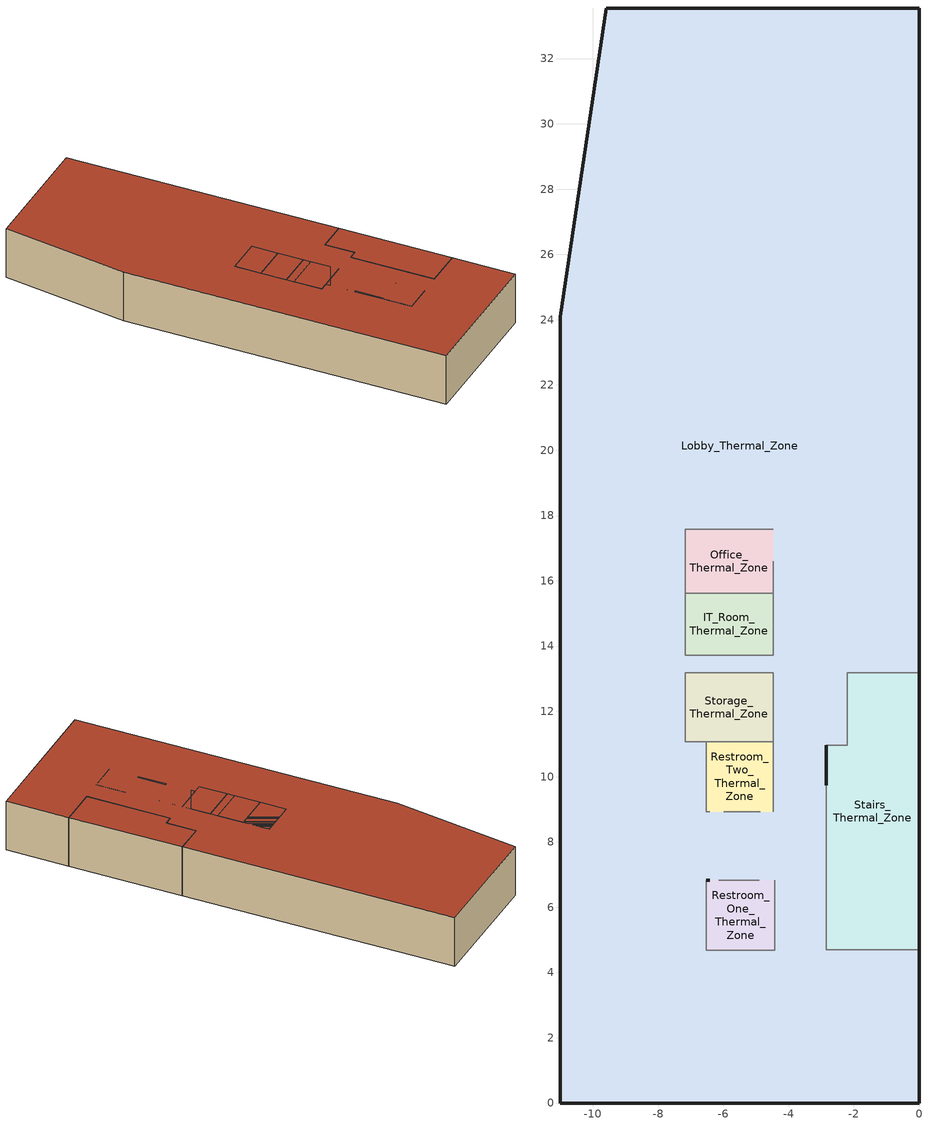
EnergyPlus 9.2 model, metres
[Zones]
IT_Room_Thermal_Zone
 floor ground (Interior Floor): -4.47,15.63 -4.47,13.72 -7.17,13.72 -7.17,15.63 z0
 wall to IT_Room_Thermal_Zone (Interior Wall): -7.17,13.72 -4.47,13.72 / -4.47,15.63 -7.17,15.63 z0:3.95
 wall adiabatic (Interior Wall): -7.17,15.63 -7.17,13.72 z0:3.95
 wall adiabatic (Interior Door): -4.47,13.72,3.95 -4.47,13.72,0 -4.47,14.68,0 -4.47,14.68,2.75 -4.47,15.63,2.75 -4.47,15.63,3.95
 roof outside (ASHRAE 189.1-2009 ExtRoof IEAD ClimateZone 2-5): -4.47,13.72 -4.47,15.63 -7.17,15.63 -7.17,13.72 z3.95
Lobby_Thermal_Zone
 floor ground (Interior Floor): -6.43,8.93 -6.43,6.82 -6.52,6.82 -6.52,8.93 z0; -4.47,13.72 -4.47,13.17 -7.17,13.17 -7.17,13.72 z0
 floor ground (Interior Door): 0,33.55 0,13.17 -2.2,13.17 -2.2,10.96 -2.85,10.96 -2.85,4.7 0,4.7 0,0 -11,0 -11,24.09 -9.59,33.55 z0
 wall outside (ASHRAE 189.1-2009 ExtWall Mass ClimateZone 3): 0,13.17 0,33.55 -9.59,33.55 -11,24.09 -11,0 0,0 0,4.7 z0:3.95
 wall adiabatic (Interior Wall): 0,4.7 -2.85,4.7 -2.85,10.96 -2.2,10.96 -2.2,13.17 0,13.17 z0:3.95
 roof outside (ASHRAE 189.1-2009 ExtRoof IEAD ClimateZone 2-5): -6.43,6.82 -6.43,8.93 -6.52,8.93 -6.52,6.82 z3.95; 0,0 0,4.7 -2.85,4.7 -2.85,10.96 -2.2,10.96 -2.2,13.17 0,13.17 0,33.55 -9.59,33.55 -11,24.09 -11,0 z3.95; -4.47,13.17 -4.47,13.72 -7.17,13.72 -7.17,13.17 z3.95
Office_Thermal_Zone
 floor ground (Interior Floor): -4.47,17.58 -4.47,15.63 -7.17,15.63 -7.17,17.58 z0
 wall to Office_Thermal_Zone (Interior Wall): -7.17,15.63 -4.47,15.63 / -4.47,17.58 -7.17,17.58 z0:3.95
 wall adiabatic (Interior Wall): -7.17,17.58 -7.17,15.63 z0:3.95
 wall adiabatic (Interior Door): -4.47,15.63 -4.47,16.6 z0:2.75
 roof outside (ASHRAE 189.1-2009 ExtRoof IEAD ClimateZone 2-5): -4.47,15.63 -4.47,17.58 -7.17,17.58 -7.17,15.63 z3.95
Restroom_One_Thermal_Zone
 floor ground (Interior Floor): -4.42,6.82 -4.42,4.67 -6.52,4.67 -6.52,6.82 z0
 wall outside (Interior Wall): -6.43,6.82 -6.52,6.82 z0:3.95
 wall to Restroom_One_Thermal_Zone (Interior Wall): -6.52,6.82 -6.52,4.67 -4.42,4.67 -4.42,6.82 z0:3.95; -4.9,6.82 -6.14,6.82 z0:3.41
 roof outside (ASHRAE 189.1-2009 ExtRoof IEAD ClimateZone 2-5): -4.42,4.67 -4.42,6.82 -6.52,6.82 -6.52,4.67 z3.95
Restroom_Two_Thermal_Zone
 floor ground (Interior Floor): -4.47,11.08 -4.47,8.93 -6.52,8.93 -6.52,11.08 z0
 wall adiabatic (Interior Wall): -5.99,8.93 -4.87,8.93 z0:3.05
 wall to Restroom_Two_Thermal_Zone (Interior Wall): -4.47,8.93 -4.47,11.08 -6.52,11.08 -6.52,8.93 -6.43,8.93 z0:3.95
 roof outside (ASHRAE 189.1-2009 ExtRoof IEAD ClimateZone 2-5): -4.47,8.93 -4.47,11.08 -6.52,11.08 -6.52,8.93 z3.95
Stairs_Thermal_Zone
 floor ground (Interior Floor): -2.2,13.17 0,13.17 0,4.7 -2.85,4.7 -2.85,10.96 -2.2,10.96 z0
 wall outside (Interior Door): -2.85,10.96 -2.85,9.73 z0:3.03
 wall outside (ASHRAE 189.1-2009 ExtWall Mass ClimateZone 3): 0,4.7 0,13.17 z0:3.95
 wall adiabatic (Interior Wall): -2.85,10.79 -2.85,9.92 z1.58:2.83; -2.2,13.17 -2.2,10.96 -2.85,10.96 z0:3.95
 wall to Stairs_Thermal_Zone (Interior Wall): -2.85,4.7 0,4.7 / 0,13.17 -2.2,13.17 z0:3.95
 wall adiabatic (Interior Door): -2.85,10.96,3.95 -2.85,10.96,3.03 -2.85,9.73,3.03 -2.85,9.73,0 -2.85,4.7,0 -2.85,4.7,3.95
 roof outside (ASHRAE 189.1-2009 ExtRoof IEAD ClimateZone 2-5): 0,4.7 0,13.17 -2.2,13.17 -2.2,10.96 -2.85,10.96 -2.85,4.7 z3.95
Storage_Thermal_Zone
 floor ground (Interior Floor): -4.47,13.17 -4.47,11.08 -7.17,11.08 -7.17,13.17 z0
 wall adiabatic (Interior Wall): -7.17,11.08 -6.52,11.08 / -4.47,11.08 -4.47,13.17 z0:3.95; -7.17,13.17,3.95 -7.17,13.17,0 -7.17,12.13,0 -7.17,12.13,3.02 -7.17,11.08,3.02 -7.17,11.08,3.95
 wall to Storage_Thermal_Zone (Interior Wall): -6.52,11.08 -4.47,11.08 / -4.47,13.17 -7.17,13.17 z0:3.95
 roof outside (ASHRAE 189.1-2009 ExtRoof IEAD ClimateZone 2-5): -4.47,11.08 -4.47,13.17 -7.17,13.17 -7.17,11.08 z3.95
[Building]
Koios: North Axis {deg}=0
[Site:Location]
Site 1: Latitude {deg}=0; Longitude {deg}=0; Time Zone {hr}=0; Elevation {m}=0
[SizingPeriod:WeatherFileDays]
DesignDay: Begin Month=1; Begin Day of Month=1; End Month=12; End Day of Month=31; Day of Week for Start Day=Monday; Use Weather File Daylight Saving Period=Yes; Use Weather File Rain and Snow Indicators=Yes
[Material] Thermal Absorptance=0.9
Name | Roughness | Thickness {m} | Conductivity {W/m-K} | Density {kg/m3} | Specific Heat {J/kg-K} | Solar Absorptance | Visible Absorptance
1/2IN Gypsum | Smooth | 0.0127 | 0.16 | 784.9 | 830 | 0.4 | 0.4
1IN Stucco | Smooth | 0.0253 | 0.6918 | 1858 | 837 | 0.92 | 0.92
8IN Concrete HW | MediumRough | 0.2033 | 1.7296 | 2243 | 837 | 0.65 | 0.65
F16 Acoustic tile | MediumSmooth | 0.0191 | 0.06 | 368 | 590 | 0.3 | 0.3
G01a 19mm gypsum board | MediumSmooth | 0.019 | 0.16 | 800 | 1090 | 0.4 | 0.4
G05 25mm wood | MediumSmooth | 0.0254 | 0.15 | 608 | 1630 | 0.5 | 0.5
M11 100mm lightweight concrete | MediumRough | 0.1016 | 0.53 | 1280 | 840 | 0.5 | 0.5
Metal Decking | MediumSmooth | 0.0015 | 45.006 | 7680 | 418.4 | 0.6 | 0.6
Roof Insulation [21] | MediumRough | 0.2105 | 0.049 | 265 | 836.8 | 0.7 | 0.7
Roof Membrane | VeryRough | 0.0095 | 0.16 | 1121.29 | 1460 | 0.7 | 0.7
Wall Insulation [36] | MediumRough | 0.0566 | 0.0432 | 91 | 837 | 0.5 | 0.5
[Material:AirGap]
Name | Thermal Resistance {m2-K/W}
F04 Wall air space resistance | 0.15
F05 Ceiling air space resistance | 0.18
[Construction]
ASHRAE 189.1-2009 ExtRoof IEAD ClimateZone 2-5: Roof Membrane, Roof Insulation [21], Metal Decking
ASHRAE 189.1-2009 ExtWall Mass ClimateZone 3: 1IN Stucco, 8IN Concrete HW, Wall Insulation [36], 1/2IN Gypsum
Interior Door: G05 25mm wood
Interior Floor: F16 Acoustic tile, F05 Ceiling air space resistance, M11 100mm lightweight concrete
Interior Wall: G01a 19mm gypsum board, F04 Wall air space resistance, G01a 19mm gypsum board
[Zone] Part of Total Floor Area=Yes
Name | Volume {m3}
IT_Room_Thermal_Zone | 20.26
Lobby_Thermal_Zone | 1348.39
Office_Thermal_Zone | 20.8
Restroom_One_Thermal_Zone | 17.83
Restroom_Two_Thermal_Zone | 17.41
Stairs_Thermal_Zone | 89.71
Storage_Thermal_Zone | 22.4
[InternalMass] Construction=Interior Wall; Zone or ZoneList=Lobby_Thermal_Zone
Name | Surface Area {m2}
Merged Lobby_Divided_Wall_Four - Lobby_Divided_Wall_Two | 0.391705
Merged Lobby_Divided_Wall_One - Lobby_Divided_Wall_Three | 8.295
Merged Mechanical_Equipement_Wall_Four - Mechanical_Equipement_Wall_Two | 10.665
Merged Mechanical_Equipement_Wall_One - Mechanical_Equipement_Wall_Three | 2.1725
[People] Zone or ZoneList=Lobby_Thermal_Zone; Number of People Schedule=Office Misc Occ; Number of People Calculation Method=People; Fraction Radiant=0.3; Activity Level Schedule=Office Activity
Name | Number of People
189.1-2009 - Office - Lobby - CZ1-3 People 1 | 36.5618
189.1-2009 - Office - Lobby - CZ1-3 People 2 | 0.0224157
[Lights] Zone or ZoneList=Lobby_Thermal_Zone; Schedule=Office Bldg Light; Design Level Calculation Method=LightingLevel; Fraction Replaceable=1
Name | Lighting Level {W}
189.1-2009 - Office - Elec/MechRoom - CZ1-3 Lights 1 | 21.5789
189.1-2009 - Office - Lobby - CZ1-3 Lights 1 | 4277.73
189.1-2009 - Office - Lobby - CZ1-3 Lights 2 | 2.62263
[ElectricEquipment] Zone or ZoneList=Lobby_Thermal_Zone; Schedule=Office Bldg Equip; Design Level Calculation Method=EquipmentLevel
Name | Design Level {W}
189.1-2009 - Office - Elec/MechRoom - CZ1-3 Electric Equipment 1 | 4.31579
189.1-2009 - Office - Lobby - CZ1-3 Electric Equipment 1 | 255.933
189.1-2009 - Office - Lobby - CZ1-3 Electric Equipment 2 | 0.15691
[ZoneInfiltration:DesignFlowRate] Zone or ZoneList=Lobby_Thermal_Zone; Schedule=Office Infil Quarter On; Design Flow Rate Calculation Method=Flow/Zone
Name | Design Flow Rate {m3/s}
189.1-2009 - Office - Elec/MechRoom - CZ1-3 Infiltration 1 | 0.000448856
189.1-2009 - Office - Lobby - CZ1-3 Infiltration | 0.214294
189.1-2009 - Office - Lobby - CZ1-3 Infiltration 2 | 6.29451e-05
[HVACTemplate:Thermostat]
ThermostatFanCoil: Constant Heating Setpoint {C}=18; Constant Cooling Setpoint {C}=25
[HVACTemplate:Zone:FanCoil] Template Thermostat=ThermostatFanCoil; Supply Air Maximum Flow Rate {m3/s}=autosize; Outdoor Air Method=Flow/Person; Outdoor Air Flow Rate per Person {m3/s}=0.00944; Supply Fan Total Efficiency=0.7; Supply Fan Delta Pressure {Pa}=75; Supply Fan Motor Efficiency=0.9; Supply Fan Motor in Air Stream Fraction=1; Cooling Coil Type=ChilledWater; Cooling Coil Design Setpoint {C}=14; Heating Coil Type=HotWater; Heating Coil Design Setpoint {C}=50; Zone Cooling Design Supply Air Temperature Input Method=SupplyAirTemperature; Zone Cooling Design Supply Air Temperature Difference {deltaC}=11.11; Zone Heating Design Supply Air Temperature Input Method=SupplyAirTemperature; Zone Heating Design Supply Air Temperature Difference {deltaC}=30; Low Speed Supply Air Flow Ratio=0.33; Medium Speed Supply Air Flow Ratio=0.66; Baseboard Heating Type=None; Baseboard Heating Capacity {W}=autosize
IT_Room_Thermal_Zone; Lobby_Thermal_Zone; Office_Thermal_Zone; Restroom_One_Thermal_Zone; Restroom_Two_Thermal_Zone; Stairs_Thermal_Zone; Storage_Thermal_Zone
[HVACTemplate:Plant:ChilledWaterLoop]
ChilledWaterLoop: Pump Control Type=Intermittent; Chiller Plant Operation Scheme Type=Default; Chilled Water Design Setpoint {C}=7.22; Chilled Water Pump Configuration=ConstantPrimaryNoSecondary; Primary Chilled Water Pump Rated Head {Pa}=179352; Secondary Chilled Water Pump Rated Head {Pa}=179352; Condenser Plant Operation Scheme Type=Default; Condenser Water Design Setpoint {C}=29.4; Condenser Water Pump Rated Head {Pa}=179352; Chilled Water Setpoint Reset Type=None; Chilled Water Setpoint at Outdoor Dry-Bulb Low {C}=12.2; Chilled Water Reset Outdoor Dry-Bulb Low {C}=15.6; Chilled Water Setpoint at Outdoor Dry-Bulb High {C}=6.7; Chilled Water Reset Outdoor Dry-Bulb High {C}=26.7; Chilled Water Primary Pump Type=SinglePump; Chilled Water Secondary Pump Type=SinglePump; Condenser Water Pump Type=SinglePump; Chilled Water Supply Side Bypass Pipe=Yes; Chilled Water Demand Side Bypass Pipe=Yes; Condenser Water Supply Side Bypass Pipe=Yes; Condenser Water Demand Side Bypass Pipe=Yes; Fluid Type=Water; Loop Design Delta Temperature {deltaC}=6.67; Chilled Water Load Distribution Scheme=SequentialLoad; Condenser Water Load Distribution Scheme=SequentialLoad
[HVACTemplate:Plant:Chiller]
Chiller: Chiller Type=ElectricCentrifugalChiller; Capacity {W}=autosize; Nominal COP {W/W}=3; Condenser Type=WaterCooled; Sizing Factor=1; Maximum Part Load Ratio=1; Optimum Part Load Ratio=1; Minimum Unloading Ratio=0.25; Leaving Chilled Water Lower Temperature Limit {C}=5
[HVACTemplate:Plant:Tower]
CoolingTower: Tower Type=SingleSpeed; High Speed Nominal Capacity {W}=autosize; High Speed Fan Power {W}=autosize; Low Speed Nominal Capacity {W}=autosize; Low Speed Fan Power {W}=autosize; Free Convection Capacity {W}=autosize; Sizing Factor=1
[HVACTemplate:Plant:HotWaterLoop]
HotWaterLoop: Pump Control Type=Intermittent; Hot Water Plant Operation Scheme Type=Default; Hot Water Design Setpoint {C}=82; Hot Water Pump Configuration=ConstantFlow; Hot Water Pump Rated Head {Pa}=179352; Hot Water Setpoint Reset Type=None; Hot Water Setpoint at Outdoor Dry-Bulb Low {C}=82.2; Hot Water Reset Outdoor Dry-Bulb Low {C}=-6.7; Hot Water Setpoint at Outdoor Dry-Bulb High {C}=65.6; Hot Water Reset Outdoor Dry-Bulb High {C}=10; Hot Water Pump Type=SinglePump; Supply Side Bypass Pipe=Yes; Demand Side Bypass Pipe=Yes; Fluid Type=Water; Loop Design Delta Temperature {deltaC}=11; Load Distribution Scheme=SequentialLoad
[HVACTemplate:Plant:Boiler]
Boiler: Boiler Type=HotWaterBoiler; Capacity {W}=autosize; Efficiency=0.8; Fuel Type=Electricity; Sizing Factor=1; Maximum Part Load Ratio=1.1; Optimum Part Load Ratio=1; Water Outlet Upper Temperature Limit {C}=100
[Schedule:Day:Interval]
Office Bldg Light Default Schedule: No, 05:00, 0.05, 07:00, 0.1, 08:00, 0.3, 17:00, 0.9, 18:00, 0.7, 20:00, 0.5, 22:00, 0.3, 23:00, 0.1, 24:00, 0.05
Office Bldg Light Rule 2 Day Schedule: No, 06:00, 0.05, 08:00, 0.1, 14:00, 0.5, 17:00, 0.15, 24:00, 0.05
Office Bldg Light Rule 1 Day Schedule: No, 24:00, 0.05
Office Bldg Light Summer Design Day; Office Bldg Equip Summer Design Day; Office Infil Quarter On Rule 1 Day Schedule: No, 24:00, 1
Office Bldg Light Winter Design Day; Office Bldg Equip Winter Design Day; Office Bldg Occ Rule 1 Day Schedule 1; Office Bldg Occ Winter Design Day 1: No, 24:00, 0
Office Activity Default Schedule; Office Activity Summer Design Day; Office Activity Winter Design Day: No, 24:00, 132
Office Bldg Equip Default Schedule: No, 08:00, 0.4, 12:00, 0.9, 13:00, 0.8, 17:00, 0.9, 18:00, 0.8, 20:00, 0.6, 22:00, 0.5, 24:00, 0.4
Office Bldg Equip Rule 1 Day Schedule: No, 24:00, 0.3
Office Bldg Equip Rule 2 Day Schedule: No, 06:00, 0.3, 08:00, 0.4, 14:00, 0.5, 17:00, 0.35, 24:00, 0.3
Office Bldg Occ Default Schedule 1: No, 06:00, 0, 07:00, 0.1, 08:00, 0.2, 20:00, 0.4, 22:00, 0.1, 24:00, 0.05
Office Bldg Occ Rule 2 Day Schedule 1: No, 06:00, 0, 08:00, 0.1, 14:00, 0.25, 17:00, 0.1, 24:00, 0
Office Bldg Occ Summer Design Day 1: No, 06:00, 0, 22:00, 1, 24:00, 0.05
Office Infil Quarter On Default Schedule; Office Infil Quarter On Summer Design Day: No, 06:00, 1, 22:00, 0.25, 24:00, 1
Office Infil Quarter On Rule 2 Day Schedule; Office Infil Quarter On Winter Design Day: No, 06:00, 1, 18:00, 0.25, 24:00, 1
[Schedule:Week:Daily]
Office Bldg Light Week Rule - Jan1-Jan3: Office Bldg Light Default Schedule, Office Bldg Light Default Schedule, Office Bldg Light Default Schedule, Office Bldg Light Default Schedule, Office Bldg Light Default Schedule, Office Bldg Light Default Schedule, Office Bldg Light Rule 2 Day Schedule, Office Bldg Light Default Schedule, Office Bldg Light Summer Design Day, Office Bldg Light Winter Design Day, Office Bldg Light Default Schedule, Office Bldg Light Default Schedule
Office Bldg Light Week Rule - Jan4-Dec31: Office Bldg Light Rule 1 Day Schedule, Office Bldg Light Default Schedule, Office Bldg Light Default Schedule, Office Bldg Light Default Schedule, Office Bldg Light Default Schedule, Office Bldg Light Default Schedule, Office Bldg Light Rule 2 Day Schedule, Office Bldg Light Default Schedule, Office Bldg Light Summer Design Day, Office Bldg Light Winter Design Day, Office Bldg Light Default Schedule, Office Bldg Light Default Schedule
Office Activity Week Rule - Jan1-Dec31: Office Activity Default Schedule, Office Activity Default Schedule, Office Activity Default Schedule, Office Activity Default Schedule, Office Activity Default Schedule, Office Activity Default Schedule, Office Activity Default Schedule, Office Activity Default Schedule, Office Activity Summer Design Day, Office Activity Winter Design Day, Office Activity Default Schedule, Office Activity Default Schedule
Office Bldg Equip Week Rule - Jan1-Jan3: Office Bldg Equip Default Schedule, Office Bldg Equip Default Schedule, Office Bldg Equip Default Schedule, Office Bldg Equip Default Schedule, Office Bldg Equip Default Schedule, Office Bldg Equip Default Schedule, Office Bldg Equip Rule 2 Day Schedule, Office Bldg Equip Default Schedule, Office Bldg Equip Summer Design Day, Office Bldg Equip Winter Design Day, Office Bldg Equip Default Schedule, Office Bldg Equip Default Schedule
Office Bldg Equip Week Rule - Jan4-Dec31: Office Bldg Equip Rule 1 Day Schedule, Office Bldg Equip Default Schedule, Office Bldg Equip Default Schedule, Office Bldg Equip Default Schedule, Office Bldg Equip Default Schedule, Office Bldg Equip Default Schedule, Office Bldg Equip Rule 2 Day Schedule, Office Bldg Equip Default Schedule, Office Bldg Equip Summer Design Day, Office Bldg Equip Winter Design Day, Office Bldg Equip Default Schedule, Office Bldg Equip Default Schedule
Office Infil Quarter On Week Rule - Jan1-Jan3: Office Infil Quarter On Default Schedule, Office Infil Quarter On Default Schedule, Office Infil Quarter On Default Schedule, Office Infil Quarter On Default Schedule, Office Infil Quarter On Default Schedule, Office Infil Quarter On Default Schedule, Office Infil Quarter On Rule 2 Day Schedule, Office Infil Quarter On Default Schedule, Office Infil Quarter On Summer Design Day, Office Infil Quarter On Winter Design Day, Office Infil Quarter On Default Schedule, Office Infil Quarter On Default Schedule
Office Infil Quarter On Week Rule - Jan4-Dec31: Office Infil Quarter On Rule 1 Day Schedule, Office Infil Quarter On Default Schedule, Office Infil Quarter On Default Schedule, Office Infil Quarter On Default Schedule, Office Infil Quarter On Default Schedule, Office Infil Quarter On Default Schedule, Office Infil Quarter On Rule 2 Day Schedule, Office Infil Quarter On Default Schedule, Office Infil Quarter On Summer Design Day, Office Infil Quarter On Winter Design Day, Office Infil Quarter On Default Schedule, Office Infil Quarter On Default Schedule
Office Misc Occ Week Rule - Jan1-Jan3: Office Bldg Occ Default Schedule 1, Office Bldg Occ Default Schedule 1, Office Bldg Occ Default Schedule 1, Office Bldg Occ Default Schedule 1, Office Bldg Occ Default Schedule 1, Office Bldg Occ Default Schedule 1, Office Bldg Occ Rule 2 Day Schedule 1, Office Bldg Occ Default Schedule 1, Office Bldg Occ Summer Design Day 1, Office Bldg Occ Winter Design Day 1, Office Bldg Occ Default Schedule 1, Office Bldg Occ Default Schedule 1
Office Misc Occ Week Rule - Jan4-Dec31: Office Bldg Occ Rule 1 Day Schedule 1, Office Bldg Occ Default Schedule 1, Office Bldg Occ Default Schedule 1, Office Bldg Occ Default Schedule 1, Office Bldg Occ Default Schedule 1, Office Bldg Occ Default Schedule 1, Office Bldg Occ Rule 2 Day Schedule 1, Office Bldg Occ Default Schedule 1, Office Bldg Occ Summer Design Day 1, Office Bldg Occ Winter Design Day 1, Office Bldg Occ Default Schedule 1, Office Bldg Occ Default Schedule 1
[Schedule:Year]
Office Bldg Light: Office Bldg Light Week Rule - Jan1-Jan3, 1, 1, 1, 3, Office Bldg Light Week Rule - Jan4-Dec31, 1, 4, 12, 31
Office Activity: Office Activity Week Rule - Jan1-Dec31, 1, 1, 12, 31
Office Bldg Equip: Office Bldg Equip Week Rule - Jan1-Jan3, 1, 1, 1, 3, Office Bldg Equip Week Rule - Jan4-Dec31, 1, 4, 12, 31
Office Infil Quarter On: Office Infil Quarter On Week Rule - Jan1-Jan3, 1, 1, 1, 3, Office Infil Quarter On Week Rule - Jan4-Dec31, 1, 4, 12, 31
Office Misc Occ: Office Misc Occ Week Rule - Jan1-Jan3, 1, 1, 1, 3, Office Misc Occ Week Rule - Jan4-Dec31, 1, 4, 12, 31
